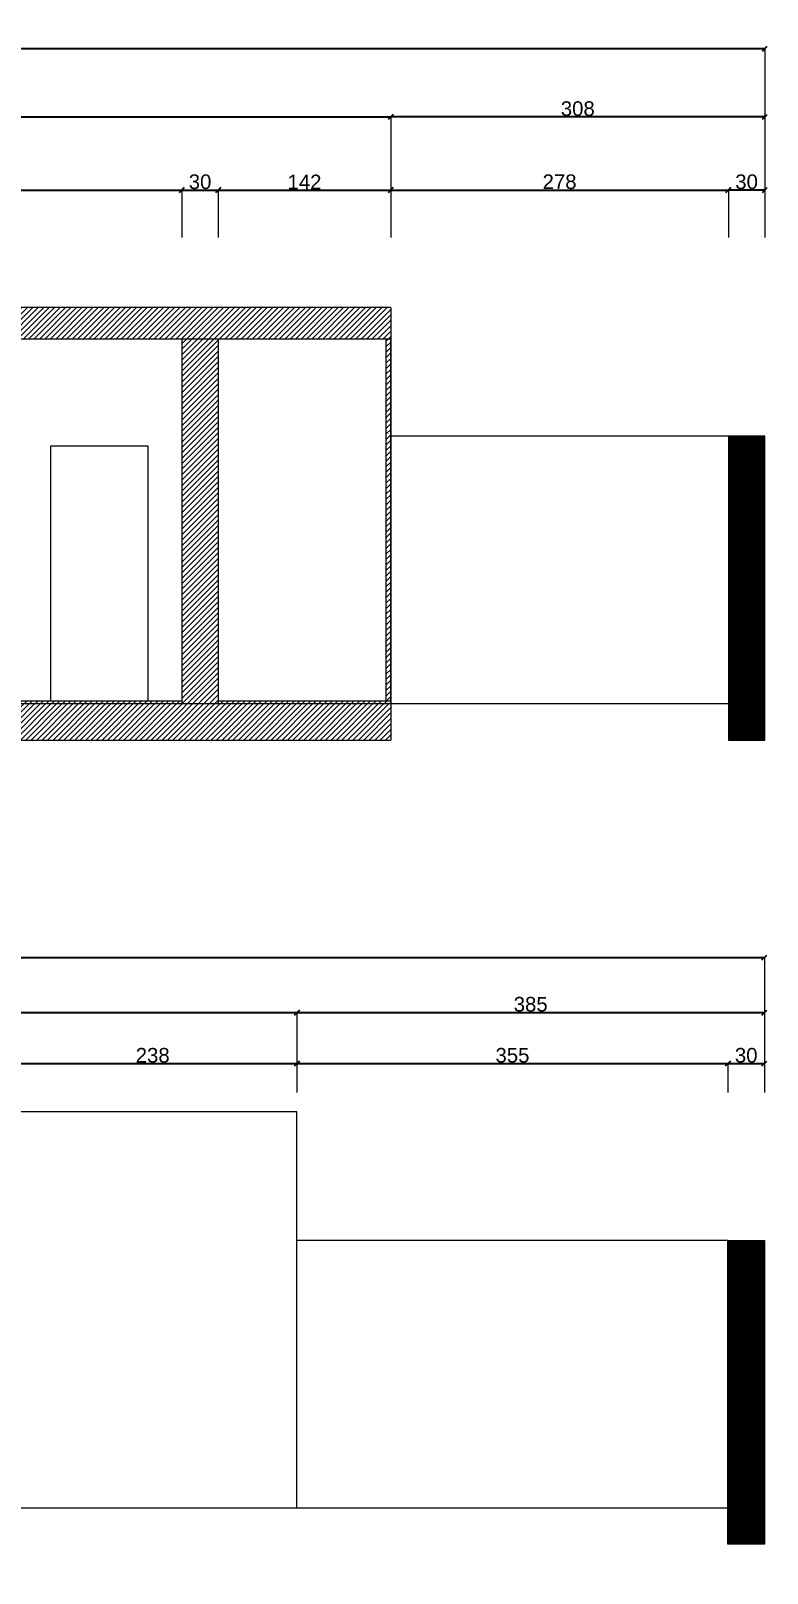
# Model space of a CAD drawing. Header units: millimetres. Extents: x 935 to 13922, y 3203 to 7816.
# Drawn here: x 6485 to 7091, y 6546 to 7816 of the extents above; entities that cross this region are included whole.
import ezdxf

# ---------------------------------------------------------------- set-up
doc = ezdxf.new("R2010")
doc.units = ezdxf.units.MM
doc.layers.get('0').update_dxf_attribs({"lineweight": 20})
doc.layers.get('Defpoints').update_dxf_attribs({"lineweight": 20})
for name, color, linetype, lineweight in [('campiture', 253, 'Continuous', 0), ('carpiture', 253, 'Continuous', 0), ('interni', 210, 'Continuous', 13), ('quote', 181, 'Continuous', 0)]:
    doc.layers.add(name, color=color, linetype=linetype, lineweight=lineweight)
doc.styles.get("Standard").update_dxf_attribs({"font": 'arial.ttf', "height": 12})
doc.dimstyles.new('Copia di ISO-25', dxfattribs={"dimtxt": 18, "dimasz": 4, "dimexe": 4, "dimexo": 300, "dimtad": 1, "dimdec": 0, "dimtxsty": 'Standard', "dimblk": 'OBLIQUE', "dimcen": 2.5, "dimse1": 1, "dimse2": 1, "dimadec": 0, "dimazin": 0, "dimtfac": 1, "dimtdec": 0, "dimtmove": 0, "dimatfit": 3, "dimfxl": 1, "dimfxlon": 1, "dimarcsym": 0})
pattern_1 = [(45, (-818.6332, 2868.7486), (-2.245064, 2.245064), [])]

# ---------------------------------------------------------------- blocks, each defined once
blk = doc.blocks.new('_Oblique')
at = {"color": 0, "linetype": 'ByBlock', "lineweight": -2}
blk.add_line((-0.5, -0.5), (0.5, 0.5), dxfattribs=at)
blk = doc.blocks.new('*D117')
at = {"layer": 'Defpoints', "color": 0, "lineweight": 15, "transparency": 16777216}
for p in [(7089.2, 7053.1), (5486.6, 6570.1), (7089.2, 6570.1)]:
    blk.add_point(p, dxfattribs=at)
at = {"layer": 'quote', "color": 0, "lineweight": -2, "transparency": 16777216}
blk.add_line((5486.6, 7053.1), (7089.2, 7053.1), dxfattribs=at)
at = {"layer": 'quote', "color": 0, "lineweight": -2, "transparency": 16777216, "xscale": 4, "yscale": 4, "zscale": 4, "rotation": 180}
blk.add_blockref('_Oblique', (5486.6, 7053.1), dxfattribs=at)
at = {"layer": 'quote', "color": 0, "lineweight": -2, "transparency": 16777216, "xscale": 4, "yscale": 4, "zscale": 4}
blk.add_blockref('_Oblique', (7089.2, 7053.1), dxfattribs=at)
at = {"layer": 'quote', "color": 0, "lineweight": 15, "transparency": 16777216, "insert": (6287.9, 7059.9), "char_height": 12, "attachment_point": 5}
blk.add_mtext('1603', dxfattribs=at)
blk = doc.blocks.new('*D119')
at = {"layer": 'Defpoints', "color": 0, "lineweight": 15, "transparency": 16777216}
for p in [(6704.2, 7007.7), (5756.6, 6926.1), (6704.2, 6926.1)]:
    blk.add_point(p, dxfattribs=at)
at = {"layer": 'quote', "color": 0, "lineweight": -2, "transparency": 16777216}
blk.add_line((5756.6, 7007.7), (6704.2, 7007.7), dxfattribs=at)
at = {"layer": 'quote', "color": 0, "lineweight": -2, "transparency": 16777216, "xscale": 4, "yscale": 4, "zscale": 4, "rotation": 180}
blk.add_blockref('_Oblique', (5756.6, 7007.7), dxfattribs=at)
at = {"layer": 'quote', "color": 0, "lineweight": -2, "transparency": 16777216, "xscale": 4, "yscale": 4, "zscale": 4}
blk.add_blockref('_Oblique', (6704.2, 7007.7), dxfattribs=at)
at = {"layer": 'quote', "color": 0, "lineweight": 15, "transparency": 16777216, "insert": (6230.4, 7014.5), "char_height": 12, "attachment_point": 5}
blk.add_mtext('948', dxfattribs=at)
blk = doc.blocks.new('*D120')
at = {"layer": 'Defpoints', "color": 0, "lineweight": 15, "transparency": 16777216}
for p in [(7089.2, 7007.7), (6704.2, 6820.1), (7089.2, 6820.1)]:
    blk.add_point(p, dxfattribs=at)
at = {"layer": 'quote', "color": 0, "lineweight": -2, "transparency": 16777216}
blk.add_line((6704.2, 7007.7), (7089.2, 7007.7), dxfattribs=at)
at = {"layer": 'quote', "color": 0, "lineweight": -2, "transparency": 16777216, "xscale": 4, "yscale": 4, "zscale": 4, "rotation": 180}
blk.add_blockref('_Oblique', (6704.2, 7007.7), dxfattribs=at)
at = {"layer": 'quote', "color": 0, "lineweight": -2, "transparency": 16777216, "xscale": 4, "yscale": 4, "zscale": 4}
blk.add_blockref('_Oblique', (7089.2, 7007.7), dxfattribs=at)
at = {"layer": 'quote', "color": 0, "lineweight": 15, "transparency": 16777216, "insert": (6896.7, 7014.5), "char_height": 12, "attachment_point": 5}
blk.add_mtext('385', dxfattribs=at)
blk = doc.blocks.new('*D127')
at = {"layer": 'Defpoints', "color": 0, "lineweight": 15, "transparency": 16777216}
for p in [(6704.2, 6965.8), (6466.6, 6926.1), (6704.2, 6926.1)]:
    blk.add_point(p, dxfattribs=at)
at = {"layer": 'quote', "color": 0, "lineweight": -2, "transparency": 16777216}
blk.add_line((6466.6, 6965.8), (6704.2, 6965.8), dxfattribs=at)
at = {"layer": 'quote', "color": 0, "lineweight": -2, "transparency": 16777216, "xscale": 4, "yscale": 4, "zscale": 4, "rotation": 180}
blk.add_blockref('_Oblique', (6466.6, 6965.8), dxfattribs=at)
at = {"layer": 'quote', "color": 0, "lineweight": -2, "transparency": 16777216, "xscale": 4, "yscale": 4, "zscale": 4}
blk.add_blockref('_Oblique', (6704.2, 6965.8), dxfattribs=at)
at = {"layer": 'quote', "color": 0, "lineweight": 15, "transparency": 16777216, "insert": (6585.4, 6972.5), "char_height": 12, "attachment_point": 5}
blk.add_mtext('238', dxfattribs=at)
blk = doc.blocks.new('*D128')
at = {"layer": 'Defpoints', "color": 0, "lineweight": 15, "transparency": 16777216}
for p in [(7059.2, 6965.8), (6704.2, 6820.1), (7059.2, 6820.1)]:
    blk.add_point(p, dxfattribs=at)
at = {"layer": 'quote', "color": 0, "lineweight": -2, "transparency": 16777216}
blk.add_line((6704.2, 6965.8), (7059.2, 6965.8), dxfattribs=at)
at = {"layer": 'quote', "color": 0, "lineweight": -2, "transparency": 16777216, "xscale": 4, "yscale": 4, "zscale": 4, "rotation": 180}
blk.add_blockref('_Oblique', (6704.2, 6965.8), dxfattribs=at)
at = {"layer": 'quote', "color": 0, "lineweight": -2, "transparency": 16777216, "xscale": 4, "yscale": 4, "zscale": 4}
blk.add_blockref('_Oblique', (7059.2, 6965.8), dxfattribs=at)
at = {"layer": 'quote', "color": 0, "lineweight": 15, "transparency": 16777216, "insert": (6881.7, 6972.5), "char_height": 12, "attachment_point": 5}
blk.add_mtext('355', dxfattribs=at)
blk = doc.blocks.new('*D129')
at = {"layer": 'Defpoints', "color": 0, "lineweight": 15, "transparency": 16777216}
for p in [(7089.2, 6965.8), (7059.2, 6820.1), (7089.2, 6820.1)]:
    blk.add_point(p, dxfattribs=at)
at = {"layer": 'quote', "color": 0, "lineweight": -2, "transparency": 16777216}
blk.add_line((7059.2, 6965.8), (7089.2, 6965.8), dxfattribs=at)
at = {"layer": 'quote', "color": 0, "lineweight": -2, "transparency": 16777216, "xscale": 4, "yscale": 4, "zscale": 4, "rotation": 180}
blk.add_blockref('_Oblique', (7059.2, 6965.8), dxfattribs=at)
at = {"layer": 'quote', "color": 0, "lineweight": -2, "transparency": 16777216, "xscale": 4, "yscale": 4, "zscale": 4}
blk.add_blockref('_Oblique', (7089.2, 6965.8), dxfattribs=at)
at = {"layer": 'quote', "color": 0, "lineweight": 15, "transparency": 16777216, "insert": (7074.2, 6972.5), "char_height": 12, "attachment_point": 5}
blk.add_mtext('30', dxfattribs=at)
blk = doc.blocks.new('*D138')
at = {"layer": 'Defpoints', "color": 0, "lineweight": 15, "transparency": 16777216}
for p in [(7089.5, 7801.3), (5486.6, 7482.1), (7089.5, 7482.1)]:
    blk.add_point(p, dxfattribs=at)
at = {"layer": 'quote', "color": 0, "lineweight": -2, "transparency": 16777216}
blk.add_line((5486.6, 7801.3), (7089.5, 7801.3), dxfattribs=at)
at = {"layer": 'quote', "color": 0, "lineweight": -2, "transparency": 16777216, "xscale": 4, "yscale": 4, "zscale": 4, "rotation": 180}
blk.add_blockref('_Oblique', (5486.6, 7801.3), dxfattribs=at)
at = {"layer": 'quote', "color": 0, "lineweight": -2, "transparency": 16777216, "xscale": 4, "yscale": 4, "zscale": 4}
blk.add_blockref('_Oblique', (7089.5, 7801.3), dxfattribs=at)
at = {"layer": 'quote', "color": 0, "lineweight": 15, "transparency": 16777216, "insert": (6288, 7808), "char_height": 12, "attachment_point": 5}
blk.add_mtext('1603', dxfattribs=at)
blk = doc.blocks.new('*D140')
at = {"layer": 'Defpoints', "color": 0, "lineweight": 15, "transparency": 16777216}
for p in [(6781.5, 7745.1), (5870.6, 7588.1), (6781.5, 7588.1)]:
    blk.add_point(p, dxfattribs=at)
at = {"layer": 'quote', "color": 0, "lineweight": -2, "transparency": 16777216}
blk.add_line((5870.6, 7745.1), (6781.5, 7745.1), dxfattribs=at)
at = {"layer": 'quote', "color": 0, "lineweight": -2, "transparency": 16777216, "xscale": 4, "yscale": 4, "zscale": 4, "rotation": 180}
blk.add_blockref('_Oblique', (5870.6, 7745.1), dxfattribs=at)
at = {"layer": 'quote', "color": 0, "lineweight": -2, "transparency": 16777216, "xscale": 4, "yscale": 4, "zscale": 4}
blk.add_blockref('_Oblique', (6781.5, 7745.1), dxfattribs=at)
at = {"layer": 'quote', "color": 0, "lineweight": 15, "transparency": 16777216, "insert": (6326, 7751.8), "char_height": 12, "attachment_point": 5}
blk.add_mtext('911', dxfattribs=at)
blk = doc.blocks.new('*D141')
at = {"layer": 'Defpoints', "color": 0, "lineweight": 15, "transparency": 16777216}
for p in [(6781.5, 7745.1), (6781.5, 7482.1), (7089.5, 7482.1)]:
    blk.add_point(p, dxfattribs=at)
at = {"layer": 'quote', "color": 0, "lineweight": -2, "transparency": 16777216}
blk.add_line((7089.5, 7745.1), (6781.5, 7745.1), dxfattribs=at)
at = {"layer": 'quote', "color": 0, "lineweight": -2, "transparency": 16777216, "xscale": 4, "yscale": 4, "zscale": 4, "rotation": 180}
blk.add_blockref('_Oblique', (6781.5, 7745.1), dxfattribs=at)
at = {"layer": 'quote', "color": 0, "lineweight": -2, "transparency": 16777216, "xscale": 4, "yscale": 4, "zscale": 4}
blk.add_blockref('_Oblique', (7089.5, 7745.1), dxfattribs=at)
at = {"layer": 'quote', "color": 0, "lineweight": 15, "transparency": 16777216, "insert": (6935.5, 7751.8), "char_height": 12, "attachment_point": 5}
blk.add_mtext('308', dxfattribs=at)
blk = doc.blocks.new('*D145')
at = {"layer": 'Defpoints', "color": 0, "lineweight": 15, "transparency": 16777216}
for p in [(6609.4, 7684.8), (6113.4, 7588.1), (6609.4, 7588.1)]:
    blk.add_point(p, dxfattribs=at)
at = {"layer": 'quote', "color": 0, "lineweight": -2, "transparency": 16777216}
blk.add_line((6113.4, 7684.8), (6609.4, 7684.8), dxfattribs=at)
at = {"layer": 'quote', "color": 0, "lineweight": -2, "transparency": 16777216, "xscale": 4, "yscale": 4, "zscale": 4, "rotation": 180}
blk.add_blockref('_Oblique', (6113.4, 7684.8), dxfattribs=at)
at = {"layer": 'quote', "color": 0, "lineweight": -2, "transparency": 16777216, "xscale": 4, "yscale": 4, "zscale": 4}
blk.add_blockref('_Oblique', (6609.4, 7684.8), dxfattribs=at)
at = {"layer": 'quote', "color": 0, "lineweight": 15, "transparency": 16777216, "insert": (6361.4, 7691.6), "char_height": 12, "attachment_point": 5}
blk.add_mtext('496', dxfattribs=at)
blk = doc.blocks.new('*D146')
at = {"layer": 'Defpoints', "color": 0, "lineweight": 15, "transparency": 16777216}
for p in [(6639.4, 7684.8), (6609.4, 7562.1), (6639.4, 7562.1)]:
    blk.add_point(p, dxfattribs=at)
at = {"layer": 'quote', "color": 0, "lineweight": -2, "transparency": 16777216}
blk.add_line((6609.4, 7684.8), (6639.4, 7684.8), dxfattribs=at)
at = {"layer": 'quote', "color": 0, "lineweight": -2, "transparency": 16777216, "xscale": 4, "yscale": 4, "zscale": 4, "rotation": 180}
blk.add_blockref('_Oblique', (6609.4, 7684.8), dxfattribs=at)
at = {"layer": 'quote', "color": 0, "lineweight": -2, "transparency": 16777216, "xscale": 4, "yscale": 4, "zscale": 4}
blk.add_blockref('_Oblique', (6639.4, 7684.8), dxfattribs=at)
at = {"layer": 'quote', "color": 0, "lineweight": 15, "transparency": 16777216, "insert": (6624.4, 7691.6), "char_height": 12, "attachment_point": 5}
blk.add_mtext('30', dxfattribs=at)
blk = doc.blocks.new('*D147')
at = {"layer": 'Defpoints', "color": 0, "lineweight": 15, "transparency": 16777216}
for p in [(6781.5, 7684.8), (6639.4, 7562.1), (6781.5, 7562.1)]:
    blk.add_point(p, dxfattribs=at)
at = {"layer": 'quote', "color": 0, "lineweight": -2, "transparency": 16777216}
blk.add_line((6639.4, 7684.8), (6781.5, 7684.8), dxfattribs=at)
at = {"layer": 'quote', "color": 0, "lineweight": -2, "transparency": 16777216, "xscale": 4, "yscale": 4, "zscale": 4, "rotation": 180}
blk.add_blockref('_Oblique', (6639.4, 7684.8), dxfattribs=at)
at = {"layer": 'quote', "color": 0, "lineweight": -2, "transparency": 16777216, "xscale": 4, "yscale": 4, "zscale": 4}
blk.add_blockref('_Oblique', (6781.5, 7684.8), dxfattribs=at)
at = {"layer": 'quote', "color": 0, "lineweight": 15, "transparency": 16777216, "insert": (6710.4, 7691.5), "char_height": 12, "attachment_point": 5}
blk.add_mtext('142', dxfattribs=at)
blk = doc.blocks.new('*D148')
at = {"layer": 'Defpoints', "color": 0, "lineweight": 15, "transparency": 16777216}
for p in [(7059.5, 7684.8), (6781.5, 7482.1), (7059.5, 7482.1)]:
    blk.add_point(p, dxfattribs=at)
at = {"layer": 'quote', "color": 0, "lineweight": -2, "transparency": 16777216}
blk.add_line((6781.5, 7684.8), (7059.5, 7684.8), dxfattribs=at)
at = {"layer": 'quote', "color": 0, "lineweight": -2, "transparency": 16777216, "xscale": 4, "yscale": 4, "zscale": 4, "rotation": 180}
blk.add_blockref('_Oblique', (6781.5, 7684.8), dxfattribs=at)
at = {"layer": 'quote', "color": 0, "lineweight": -2, "transparency": 16777216, "xscale": 4, "yscale": 4, "zscale": 4}
blk.add_blockref('_Oblique', (7059.5, 7684.8), dxfattribs=at)
at = {"layer": 'quote', "color": 0, "lineweight": 15, "transparency": 16777216, "insert": (6920.5, 7691.6), "char_height": 12, "attachment_point": 5}
blk.add_mtext('278', dxfattribs=at)
blk = doc.blocks.new('*D149')
at = {"layer": 'Defpoints', "color": 0, "lineweight": 15, "transparency": 16777216}
for p in [(7059.5, 7684.8), (7059.5, 7482.1), (7089.5, 7482.1), (5380.1, 5981.9), (5486.6, 5981.9), (5486.6, 5731.9)]:
    blk.add_point(p, dxfattribs=at)
at = {"layer": 'quote', "color": 0, "lineweight": -2, "transparency": 16777216}
for p, q in [((7089.5, 7684.8), (7059.5, 7684.8)), ((5380.1, 5731.9), (5380.1, 5981.9))]:
    blk.add_line(p, q, dxfattribs=at)
at = {"layer": 'quote', "color": 0, "lineweight": -2, "transparency": 16777216, "xscale": 4, "yscale": 4, "zscale": 4}
for p, rotation in [((7059.5, 7684.8), 180), ((5380.1, 5981.9), 90), ((5380.1, 5731.9), 270)]:
    blk.add_blockref('_Oblique', p, dxfattribs=dict(at, rotation=rotation))
blk.add_blockref('_Oblique', (7089.5, 7684.8), dxfattribs=at)
at = {"layer": 'quote', "color": 0, "lineweight": 15, "transparency": 16777216, "insert": (7074.5, 7691.6), "char_height": 12, "attachment_point": 5}
blk.add_mtext('30', dxfattribs=at)
at = {"layer": 'quote', "color": 0, "lineweight": 15, "transparency": 16777216, "insert": (5373.3, 5856.9), "char_height": 12, "attachment_point": 5, "rotation": 90}
blk.add_mtext('250', dxfattribs=at)

msp = doc.modelspace()

# ---------------------------------------------------------------- hatches: boundary and pattern name
at = {"layer": 'campiture'}
h = msp.add_hatch(dxfattribs=at)
h.set_pattern_fill('ANSI31', color=256)
h.set_pattern_definition([(45, (-2274.688, -638.9007), (-2.245064, 2.245064), [])])
h.paths.add_polyline_path([(6781.5, 7588.1), (6113.4, 7588.1), (6113.4, 7562.1), (6781.5, 7562.1)])
h.paths.add_polyline_path([(6639.4, 7562.1), (6609.4, 7562.1), (6609.4, 7262.1), (6639.4, 7262.1)])
h.paths.add_polyline_path([(6781.5, 7562.1), (6777.5, 7562.1), (6777.5, 7264.3), (6781.5, 7264.3)])
h.paths.add_polyline_path([(6117.4, 7562.1), (6113.4, 7562.1), (6113.4, 7262.1), (6117.4, 7262.1)])
h.paths.add_polyline_path([(6113.4, 7588.1), (5870.6, 7588.1), (5870.6, 7584.1), (6113.4, 7584.1)])
h.paths.add_polyline_path([(6781.5, 7262.1), (6113.4, 7262.1), (5870.6, 7262.1), (5870.6, 7232.1), (6113.4, 7232.1), (6781.5, 7232.1)])
h = msp.add_hatch(dxfattribs=at)
h.set_pattern_fill('_USER', color=256, pattern_type=0)
h.set_pattern_definition([(0, (0, 0), (2e-16, 1), [])])
h.paths.add_polyline_path([(5516.6, 7482.1), (5486.6, 7482.1), (5486.6, 7232.1), (5516.6, 7232.1)])
h.paths.add_polyline_path([(7089.5, 7482.1), (7059.5, 7482.1), (7059.5, 7232.1), (7089.5, 7232.1)])
h = msp.add_hatch(dxfattribs=at)
h.set_pattern_fill('ANSI31', color=256)
h.set_pattern_definition(pattern_1)
h.paths.add_polyline_path([(6609.4, 7264.3), (6117.4, 7264.3), (6117.4, 7262.1), (6609.4, 7262.1)])
h = msp.add_hatch(dxfattribs=at)
h.set_pattern_fill('ANSI31', color=256)
h.set_pattern_definition(pattern_1)
h.paths.add_polyline_path([(6781.5, 7264.3), (6639.4, 7264.3), (6639.4, 7262.1), (6781.5, 7262.1)])
at = {"layer": 'carpiture', "lineweight": 15}
h = msp.add_hatch(dxfattribs=at)
h.set_pattern_fill('_USER', color=256, pattern_type=0)
h.set_pattern_definition([(0, (0, 0), (0, 1), [])])
h.paths.add_polyline_path([(7089.2, 6820.1), (7059.2, 6820.1), (7059.2, 6570.1), (7089.2, 6570.1)])
h.paths.add_polyline_path([(5516.6, 6820.1), (5486.6, 6820.1), (5486.6, 6570.1), (5516.6, 6570.1)])

# ---------------------------------------------------------------- linework, layer by layer
for p, q in [((6781.5, 7588.1), (6113.4, 7588.1)), ((6781.5, 7588.1), (6781.5, 7232.1)), ((6781.5, 7562.1), (6113.4, 7562.1)), ((6609.4, 7562.1), (6609.4, 7262.1)), ((6639.4, 7562.1), (6639.4, 7262.1)), ((6777.5, 7562.1), (6777.5, 7264.3)), ((6781.5, 7262.1), (6781.5, 7562.1)), ((7089.5, 7482.1), (7059.5, 7482.1)), ((7059.5, 7482.1), (7059.5, 7232.1)), ((7089.5, 7232.1), (7089.5, 7482.1)), ((6501.5, 7264.3), (6501.5, 7474.3)), ((6501.5, 7474.3), (6581.5, 7474.3)), ((6581.5, 7474.3), (6581.5, 7264.3)), ((6117.4, 7264.3), (6609.4, 7264.3)), ((6639.4, 7264.3), (6781.5, 7264.3)), ((6113.4, 7262.1), (6781.5, 7262.1)), ((6781.5, 7262.1), (7059.5, 7262.1)), ((6113.4, 7232.1), (6781.5, 7232.1)), ((7059.5, 7232.1), (7089.5, 7232.1)), ((6704.2, 6926.1), (6466.6, 6926.1)), ((6704.2, 6600.1), (6704.2, 6926.1)), ((7059.2, 6570.1), (7059.2, 6820.1)), ((7059.2, 6820.1), (7089.2, 6820.1)), ((7089.2, 6820.1), (7089.2, 6570.1)), ((6466.6, 6600.1), (6704.2, 6600.1)), ((6704.2, 6600.1), (7059.2, 6600.1)), ((7089.2, 6570.1), (7059.2, 6570.1))]:
    msp.add_line(p, q)
at = {"layer": 'interni'}
for p, q in [((7059.5, 7482.1), (6781.5, 7482.1)), ((7059.2, 6820.1), (6704.2, 6820.1))]:
    msp.add_line(p, q, dxfattribs=at)
at = {"layer": 'quote', "lineweight": 15}
for p, q in [((7089.5, 7801.3), (7089.5, 7645.8)), ((6781.5, 7745.1), (6781.5, 7645.8)), ((6609.4, 7684.8), (6609.4, 7645.8)), ((6639.4, 7684.8), (6639.4, 7645.8)), ((7059.5, 7684.8), (7059.5, 7645.8)), ((7089.2, 7053.1), (7089.2, 6942)), ((6704.2, 7007.7), (6704.2, 6942)), ((7059.2, 6965.8), (7059.2, 6942))]:
    msp.add_line(p, q, dxfattribs=at)

# ---------------------------------------------------------------- dimensions: what is measured, and where the dimension line sits
for base, p1, p2, picture, middle in [((7089.5, 7801.3), (5486.6, 7482.1), (7089.5, 7482.1), '*D138', (6288, 7808)), ((6781.5, 7745.1), (5870.6, 7588.1), (6781.5, 7588.1), '*D140', (6326, 7751.8)), ((6781.5, 7745.1), (7089.5, 7482.1), (6781.5, 7482.1), '*D141', (6935.5, 7751.8)), ((7059.5, 7684.8), (7089.5, 7482.1), (7059.5, 7482.1), '*D149', (7074.5, 7691.6)), ((6609.4, 7684.8), (6113.4, 7588.1), (6609.4, 7588.1), '*D145', (6361.4, 7691.6)), ((6639.4, 7684.8), (6609.4, 7562.1), (6639.4, 7562.1), '*D146', (6624.4, 7691.6)), ((6781.5, 7684.8), (6639.4, 7562.1), (6781.5, 7562.1), '*D147', (6710.4, 7691.5)), ((7059.5, 7684.8), (6781.5, 7482.1), (7059.5, 7482.1), '*D148', (6920.5, 7691.6)), ((7089.2, 7053.1), (5486.6, 6570.1), (7089.2, 6570.1), '*D117', (6287.9, 7059.9)), ((6704.2, 7007.7), (5756.6, 6926.1), (6704.2, 6926.1), '*D119', (6230.4, 7014.5)), ((7089.2, 7007.7), (6704.2, 6820.1), (7089.2, 6820.1), '*D120', (6896.7, 7014.5)), ((6704.2, 6965.8), (6466.6, 6926.1), (6704.2, 6926.1), '*D127', (6585.4, 6972.5)), ((7059.2, 6965.8), (6704.2, 6820.1), (7059.2, 6820.1), '*D128', (6881.7, 6972.5)), ((7089.2, 6965.8), (7059.2, 6820.1), (7089.2, 6820.1), '*D129', (7074.2, 6972.5))]:
    dim = msp.add_linear_dim(base=base, p1=p1, p2=p2, dimstyle='Copia di ISO-25', dxfattribs=at)
    dim.commit()
    dim.dimension.update_dxf_attribs({"geometry": picture, "text_midpoint": middle})
dim = msp.add_linear_dim(base=(5380.1, 5981.9), p1=(5486.6, 5731.9), p2=(5486.6, 5981.9), angle=90, dimstyle='Copia di ISO-25', dxfattribs=at)
dim.commit()
dim.dimension.update_dxf_attribs({"geometry": '*D149', "text_midpoint": (5373.3, 5856.9)})

doc.saveas('drawing.dxf')
